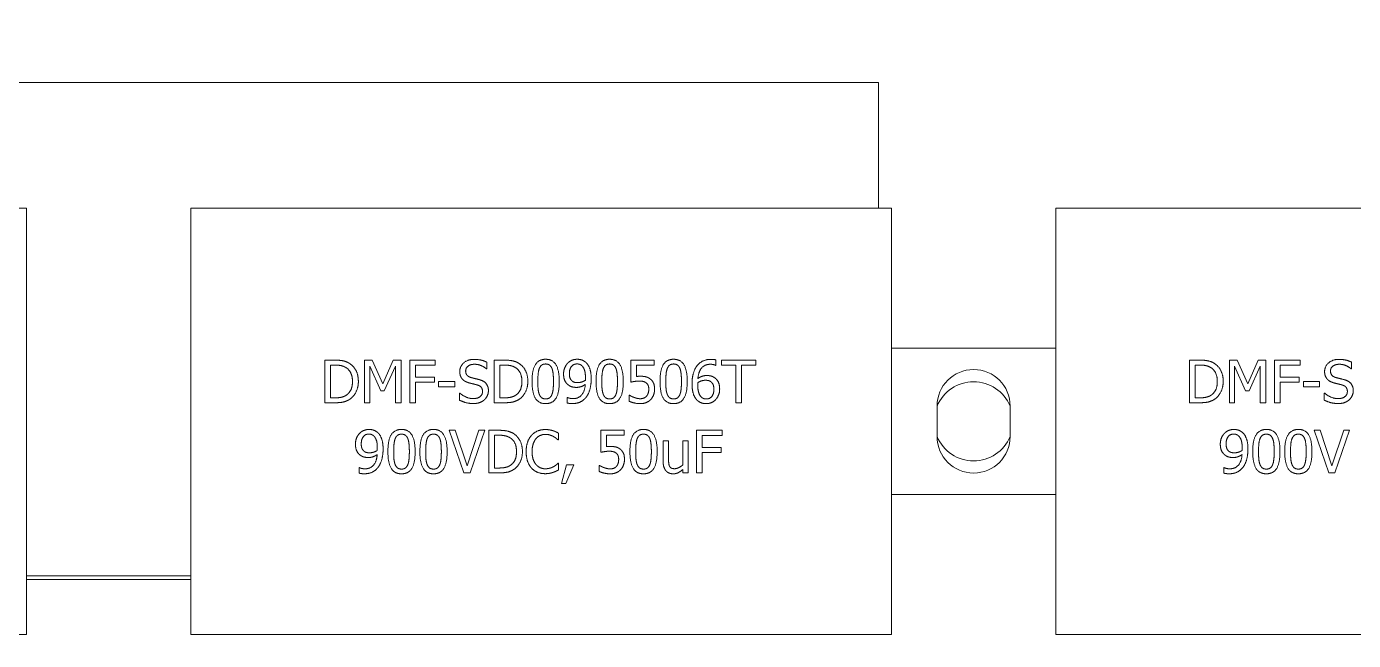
# Model space of a CAD drawing. Header units: millimetres. Extents: x 0 to 5940, y 0 to 4200.
# Drawn here: x 3247.9 to 3356.8, y 3047.5 to 3097.9 of the extents above; entities that cross this region are included whole.
import ezdxf

# ---------------------------------------------------------------- set-up
doc = ezdxf.new("R2010")
doc.units = ezdxf.units.MM
doc.header["$LTSCALE"] = 10
doc.layers.add('가시적인 것(ISO)', color=3, linetype='Continuous', lineweight=5, true_color=0x00ff00)
doc.layers.add('해치(ISO)', color=7, linetype='Continuous', lineweight=5)

msp = doc.modelspace()

# ---------------------------------------------------------------- hatches: boundary and pattern name
at = {"layer": '해치(ISO)'}
h = msp.add_hatch(dxfattribs=at)
h.set_pattern_fill('ANSI31', color=256, scale=254, angle=75.00018, style=0)
h.set_pattern_definition([(120.0002, (0, 0), (-27.49626, -15.87508), [])])
edge = h.paths.add_edge_path()
edge.add_line((3698.305, 3517.714), (3725.805, 3517.714))
edge.add_ellipse((3725.805, 3513.214), major_axis=(0, 4.5), ratio=1, start_angle=270, end_angle=360, ccw=False)
edge.add_line((3730.305, 3513.214), (3730.305, 3485.714))
edge.add_ellipse((3733.305, 3485.714), major_axis=(-3, 0), ratio=1, start_angle=0, end_angle=90)
edge.add_line((3733.305, 3482.714), (3735.305, 3482.714))
edge.add_line((3735.305, 3482.714), (3735.305, 3522.714))
edge.add_line((3735.305, 3522.714), (3695.305, 3522.714))
edge.add_line((3695.305, 3522.714), (3695.305, 3520.714))
edge.add_ellipse((3698.305, 3520.714), major_axis=(-3, 0), ratio=1, start_angle=0, end_angle=90)
edge = h.paths.add_edge_path()
edge.add_line((2939.905, 3482.714), (2941.905, 3482.714))
edge.add_ellipse((2941.905, 3485.714), major_axis=(0, -3), ratio=1, start_angle=0, end_angle=90)
edge.add_line((2944.905, 3485.714), (2944.905, 3513.214))
edge.add_ellipse((2949.405, 3513.214), major_axis=(-4.5, 0), ratio=1, start_angle=270, end_angle=360, ccw=False)
edge.add_line((2949.405, 3517.714), (2976.905, 3517.714))
edge.add_ellipse((2976.905, 3520.714), major_axis=(0, -3), ratio=1, start_angle=0, end_angle=90)
edge.add_line((2979.905, 3520.714), (2979.905, 3522.714))
edge.add_line((2979.905, 3522.714), (2939.905, 3522.714))
edge.add_line((2939.905, 3522.714), (2939.905, 3482.714))
edge = h.paths.add_edge_path()
edge.add_line((2939.905, 2817.314), (2939.905, 2777.314))
edge.add_line((2939.905, 2777.314), (2979.905, 2777.314))
edge.add_line((2979.905, 2777.314), (2979.905, 2779.314))
edge.add_ellipse((2976.905, 2779.314), major_axis=(3, 0), ratio=1, start_angle=0, end_angle=90)
edge.add_line((2976.905, 2782.314), (2949.143, 2782.314))
edge.add_ellipse((2949.143, 2786.814), major_axis=(0, -4.5), ratio=1, start_angle=269.50889, end_angle=360, ccw=False)
edge.add_line((2944.644, 2786.853), (2944.879, 2814.289))
edge.add_ellipse((2941.879, 2814.314), major_axis=(3, -0.026), ratio=1, start_angle=0, end_angle=90.49111)
edge.add_line((2941.879, 2817.314), (2939.905, 2817.314))
edge = h.paths.add_edge_path()
edge.add_line((3730.331, 2814.289), (3730.566, 2786.853))
edge.add_ellipse((3726.066, 2786.814), major_axis=(4.5, 0.039), ratio=1, start_angle=269.50889, end_angle=360, ccw=False)
edge.add_line((3726.066, 2782.314), (3698.305, 2782.314))
edge.add_ellipse((3698.305, 2779.314), major_axis=(0, 3), ratio=1, start_angle=0, end_angle=90)
edge.add_line((3695.305, 2779.314), (3695.305, 2777.314))
edge.add_line((3695.305, 2777.314), (3735.305, 2777.314))
edge.add_line((3735.305, 2777.314), (3735.305, 2817.314))
edge.add_line((3735.305, 2817.314), (3733.331, 2817.314))
edge.add_ellipse((3733.331, 2814.314), major_axis=(0, 3), ratio=1, start_angle=0, end_angle=90.49111)

# ---------------------------------------------------------------- linework, layer by layer
at = {"layer": '가시적인 것(ISO)'}
for p, q in [((3217.796, 3093.331), (3317.796, 3093.331)), ((3317.796, 3083.014), (3317.796, 3093.331)), ((3247.855, 3083.014), (3190.355, 3083.014)), ((3247.855, 3048.014), (3247.855, 3083.014)), ((3318.855, 3083.014), (3261.355, 3083.014)), ((3261.355, 3083.014), (3261.355, 3048.014)), ((3318.855, 3048.014), (3318.855, 3083.014)), ((3389.855, 3083.014), (3332.355, 3083.014)), ((3332.355, 3083.014), (3332.355, 3048.014)), ((3318.855, 3071.514), (3332.355, 3071.514)), ((3272.336, 3070.536), (3273.133, 3070.536)), ((3272.336, 3067.036), (3272.336, 3070.536)), ((3273.156, 3070.133), (3272.801, 3070.133)), ((3272.801, 3070.133), (3272.801, 3067.439)), ((3275.601, 3070.536), (3276.236, 3070.536)), ((3275.601, 3067.036), (3275.601, 3070.536)), ((3276.035, 3070.051), (3276.035, 3067.036)), ((3276.939, 3068.001), (3276.035, 3070.051)), ((3276.236, 3070.536), (3277.11, 3068.588)), ((3277.11, 3068.588), (3277.955, 3070.536)), ((3278.136, 3070.051), (3277.223, 3068.001)), ((3277.955, 3070.536), (3278.601, 3070.536)), ((3278.136, 3067.036), (3278.136, 3070.051)), ((3278.601, 3070.536), (3278.601, 3067.036)), ((3279.311, 3070.536), (3281.404, 3070.536)), ((3279.311, 3067.036), (3279.311, 3070.536)), ((3279.776, 3070.122), (3279.776, 3069.135)), ((3281.404, 3070.122), (3279.776, 3070.122)), ((3281.404, 3070.536), (3281.404, 3070.122)), ((3285.638, 3069.816), (3285.604, 3069.816)), ((3285.638, 3070.372), (3285.638, 3069.816)), ((3286.248, 3070.536), (3287.045, 3070.536)), ((3286.248, 3067.036), (3286.248, 3070.536)), ((3287.068, 3070.133), (3286.713, 3070.133)), ((3286.713, 3070.133), (3286.713, 3067.439)), ((3297.474, 3070.536), (3299.394, 3070.536)), ((3297.474, 3068.732), (3297.474, 3070.536)), ((3297.925, 3070.125), (3297.925, 3069.192)), ((3299.394, 3070.125), (3297.925, 3070.125)), ((3299.394, 3070.536), (3299.394, 3070.125)), ((3304.454, 3070.102), (3304.435, 3070.102)), ((3304.454, 3070.553), (3304.454, 3070.102)), ((3304.914, 3070.536), (3307.727, 3070.536)), ((3304.914, 3070.122), (3304.914, 3070.536)), ((3306.088, 3070.122), (3304.914, 3070.122)), ((3306.088, 3067.036), (3306.088, 3070.122)), ((3306.553, 3070.122), (3306.553, 3067.036)), ((3307.727, 3070.122), (3306.553, 3070.122)), ((3307.727, 3070.536), (3307.727, 3070.122)), ((3343.336, 3070.536), (3344.133, 3070.536)), ((3343.336, 3067.036), (3343.336, 3070.536)), ((3344.156, 3070.133), (3343.801, 3070.133)), ((3343.801, 3070.133), (3343.801, 3067.439)), ((3346.601, 3070.536), (3347.236, 3070.536)), ((3346.601, 3067.036), (3346.601, 3070.536)), ((3347.035, 3070.051), (3347.035, 3067.036)), ((3347.939, 3068.001), (3347.035, 3070.051)), ((3347.236, 3070.536), (3348.11, 3068.588)), ((3348.11, 3068.588), (3348.955, 3070.536)), ((3349.136, 3070.051), (3348.223, 3068.001)), ((3348.955, 3070.536), (3349.601, 3070.536)), ((3349.136, 3067.036), (3349.136, 3070.051)), ((3349.601, 3070.536), (3349.601, 3067.036)), ((3350.311, 3070.536), (3352.404, 3070.536)), ((3350.311, 3067.036), (3350.311, 3070.536)), ((3350.776, 3070.122), (3350.776, 3069.135)), ((3352.404, 3070.122), (3350.776, 3070.122)), ((3352.404, 3070.536), (3352.404, 3070.122)), ((3356.638, 3069.816), (3356.604, 3069.816)), ((3356.638, 3070.372), (3356.638, 3069.816)), ((3279.776, 3069.135), (3281.336, 3069.135)), ((3279.776, 3068.721), (3279.776, 3067.036)), ((3281.336, 3068.721), (3279.776, 3068.721)), ((3281.336, 3069.135), (3281.336, 3068.721)), ((3281.679, 3068.78), (3283.003, 3068.78)), ((3281.679, 3068.355), (3281.679, 3068.78)), ((3283.003, 3068.78), (3283.003, 3068.355)), ((3350.776, 3069.135), (3352.336, 3069.135)), ((3350.776, 3068.721), (3350.776, 3067.036)), ((3352.336, 3068.721), (3350.776, 3068.721)), ((3352.336, 3069.135), (3352.336, 3068.721)), ((3352.679, 3068.78), (3354.003, 3068.78)), ((3352.679, 3068.355), (3352.679, 3068.78)), ((3354.003, 3068.78), (3354.003, 3068.355)), ((3277.223, 3068.001), (3276.939, 3068.001)), ((3283.003, 3068.355), (3281.679, 3068.355)), ((3283.395, 3067.83), (3283.429, 3067.83)), ((3283.395, 3067.246), (3283.395, 3067.83)), ((3297.33, 3067.657), (3297.364, 3067.657)), ((3297.33, 3067.161), (3297.33, 3067.657)), ((3348.223, 3068.001), (3347.939, 3068.001)), ((3354.003, 3068.355), (3352.679, 3068.355)), ((3354.395, 3067.83), (3354.429, 3067.83)), ((3354.395, 3067.246), (3354.395, 3067.83)), ((3273.142, 3067.036), (3272.336, 3067.036)), ((3272.801, 3067.439), (3273.156, 3067.439)), ((3276.035, 3067.036), (3275.601, 3067.036)), ((3278.601, 3067.036), (3278.136, 3067.036)), ((3279.776, 3067.036), (3279.311, 3067.036)), ((3287.054, 3067.036), (3286.248, 3067.036)), ((3286.713, 3067.439), (3287.068, 3067.439)), ((3292.247, 3067.467), (3292.27, 3067.467)), ((3292.247, 3067.016), (3292.247, 3067.467)), ((3306.553, 3067.036), (3306.088, 3067.036)), ((3322.605, 3064.264), (3322.605, 3066.764)), ((3328.605, 3066.764), (3328.605, 3064.264)), ((3344.142, 3067.036), (3343.336, 3067.036)), ((3343.801, 3067.439), (3344.156, 3067.439)), ((3347.035, 3067.036), (3346.601, 3067.036)), ((3349.601, 3067.036), (3349.136, 3067.036)), ((3350.776, 3067.036), (3350.311, 3067.036)), ((3282.558, 3064.774), (3283.057, 3064.774)), ((3283.764, 3061.274), (3282.558, 3064.774)), ((3283.057, 3064.774), (3284.027, 3061.866)), ((3284.027, 3061.866), (3284.997, 3064.774)), ((3285.471, 3064.774), (3284.266, 3061.274)), ((3284.997, 3064.774), (3285.471, 3064.774)), ((3285.806, 3064.774), (3286.603, 3064.774)), ((3285.806, 3061.274), (3285.806, 3064.774)), ((3286.625, 3064.371), (3286.271, 3064.371)), ((3286.271, 3064.371), (3286.271, 3061.676)), ((3291.526, 3064.541), (3291.526, 3063.979)), ((3295.004, 3064.774), (3296.924, 3064.774)), ((3295.004, 3062.97), (3295.004, 3064.774)), ((3295.455, 3064.362), (3295.455, 3063.429)), ((3296.924, 3064.362), (3295.455, 3064.362)), ((3296.924, 3064.774), (3296.924, 3064.362)), ((3302.858, 3064.774), (3304.951, 3064.774)), ((3302.858, 3061.274), (3302.858, 3064.774)), ((3303.323, 3064.359), (3303.323, 3063.372)), ((3304.951, 3064.359), (3303.323, 3064.359)), ((3304.951, 3064.774), (3304.951, 3064.359)), ((3353.558, 3064.774), (3354.057, 3064.774)), ((3354.764, 3061.274), (3353.558, 3064.774)), ((3354.057, 3064.774), (3355.027, 3061.866)), ((3355.027, 3061.866), (3355.997, 3064.774)), ((3356.471, 3064.774), (3355.266, 3061.274)), ((3355.997, 3064.774), (3356.471, 3064.774)), ((3291.526, 3063.979), (3291.49, 3063.979)), ((3300.12, 3063.9), (3300.563, 3063.9)), ((3300.12, 3062.195), (3300.12, 3063.9)), ((3300.563, 3063.9), (3300.563, 3062.402)), ((3301.74, 3063.9), (3302.182, 3063.9)), ((3301.74, 3061.937), (3301.74, 3063.9)), ((3302.182, 3063.9), (3302.182, 3061.274)), ((3303.323, 3063.372), (3304.883, 3063.372)), ((3304.883, 3063.372), (3304.883, 3062.958)), ((3303.323, 3062.958), (3303.323, 3061.274)), ((3304.883, 3062.958), (3303.323, 3062.958)), ((3275.161, 3061.705), (3275.184, 3061.705)), ((3275.161, 3061.254), (3275.161, 3061.705)), ((3284.266, 3061.274), (3283.764, 3061.274)), ((3286.611, 3061.274), (3285.806, 3061.274)), ((3286.271, 3061.676), (3286.625, 3061.676)), ((3291.492, 3062.068), (3291.526, 3062.068)), ((3291.526, 3062.068), (3291.526, 3061.512)), ((3291.779, 3060.403), (3292.193, 3061.943)), ((3292.78, 3061.943), (3292.122, 3060.403)), ((3292.193, 3061.943), (3292.78, 3061.943)), ((3294.859, 3061.895), (3294.893, 3061.895)), ((3294.859, 3061.398), (3294.859, 3061.895)), ((3301.74, 3061.274), (3301.74, 3061.563)), ((3302.182, 3061.274), (3301.74, 3061.274)), ((3303.323, 3061.274), (3302.858, 3061.274)), ((3346.161, 3061.705), (3346.184, 3061.705)), ((3346.161, 3061.254), (3346.161, 3061.705)), ((3355.266, 3061.274), (3354.764, 3061.274)), ((3292.122, 3060.403), (3291.779, 3060.403)), ((3332.355, 3059.514), (3318.855, 3059.514)), ((3261.355, 3052.831), (3247.855, 3052.831)), ((3261.355, 3052.514), (3247.855, 3052.514)), ((3190.355, 3048.014), (3247.855, 3048.014)), ((3261.355, 3048.014), (3318.855, 3048.014)), ((3332.355, 3048.014), (3389.855, 3048.014))]:
    msp.add_line(p, q, dxfattribs=at)
for centre, radius, start, end in [((3325.605, 3066.764), 3, 0, 180), ((3325.605, 3065.514), 3.25, 22.61986, 157.38014), ((3325.605, 3065.514), 3.25, 202.61986, 337.38014), ((3325.605, 3064.264), 3, 180, 0)]:
    msp.add_arc(centre, radius, start, end, dxfattribs=at)
for points in [[(3273.133, 3070.536), (3273.627, 3070.536), (3274.188, 3070.389), (3274.387, 3070.258)], [(3274.08, 3069.924), (3273.893, 3070.034), (3273.471, 3070.133), (3273.156, 3070.133)], [(3274.611, 3068.789), (3274.611, 3069.192), (3274.344, 3069.762), (3274.08, 3069.924)], [(3274.387, 3070.258), (3274.724, 3070.034), (3275.096, 3069.294), (3275.096, 3068.783)], [(3283.42, 3069.597), (3283.42, 3070.023), (3284.084, 3070.599), (3284.597, 3070.599)], [(3284.629, 3070.196), (3284.305, 3070.196), (3283.905, 3069.892), (3283.905, 3069.646)], [(3284.597, 3070.599), (3284.892, 3070.599), (3285.414, 3070.482), (3285.638, 3070.372)], [(3285.604, 3069.816), (3285.437, 3069.969), (3284.915, 3070.196), (3284.629, 3070.196)], [(3287.045, 3070.536), (3287.539, 3070.536), (3288.1, 3070.389), (3288.299, 3070.258)], [(3287.992, 3069.924), (3287.805, 3070.034), (3287.383, 3070.133), (3287.068, 3070.133)], [(3288.523, 3068.789), (3288.523, 3069.192), (3288.256, 3069.762), (3287.992, 3069.924)], [(3288.299, 3070.258), (3288.636, 3070.034), (3289.008, 3069.294), (3289.008, 3068.783)], [(3289.354, 3068.783), (3289.354, 3069.731), (3289.901, 3070.607), (3290.474, 3070.607)], [(3289.952, 3069.85), (3289.881, 3069.671), (3289.83, 3069.127), (3289.83, 3068.783)], [(3290.474, 3070.219), (3290.279, 3070.219), (3290.026, 3070.034), (3289.952, 3069.85)], [(3290.474, 3070.607), (3291.05, 3070.607), (3291.592, 3069.699), (3291.592, 3068.786)], [(3290.988, 3069.855), (3290.917, 3070.034), (3290.67, 3070.219), (3290.474, 3070.219)], [(3291.115, 3068.786), (3291.115, 3069.146), (3291.058, 3069.677), (3290.988, 3069.855)], [(3291.943, 3069.399), (3291.943, 3069.668), (3292.119, 3070.116), (3292.272, 3070.278)], [(3292.272, 3070.278), (3292.417, 3070.434), (3292.84, 3070.607), (3293.055, 3070.607)], [(3293.052, 3070.224), (3292.763, 3070.224), (3292.42, 3069.81), (3292.42, 3069.419)], [(3293.492, 3070.026), (3293.39, 3070.139), (3293.177, 3070.224), (3293.052, 3070.224)], [(3293.055, 3070.607), (3293.296, 3070.607), (3293.688, 3070.445), (3293.832, 3070.292)], [(3293.739, 3069.101), (3293.739, 3069.456), (3293.608, 3069.904), (3293.492, 3070.026)], [(3293.832, 3070.292), (3294.014, 3070.099), (3294.212, 3069.475), (3294.212, 3068.996)], [(3294.607, 3068.783), (3294.607, 3069.731), (3295.154, 3070.607), (3295.727, 3070.607)], [(3295.205, 3069.85), (3295.134, 3069.671), (3295.083, 3069.127), (3295.083, 3068.783)], [(3295.727, 3070.219), (3295.531, 3070.219), (3295.279, 3070.034), (3295.205, 3069.85)], [(3295.727, 3070.607), (3296.303, 3070.607), (3296.845, 3069.699), (3296.845, 3068.786)], [(3296.24, 3069.855), (3296.17, 3070.034), (3295.923, 3070.219), (3295.727, 3070.219)], [(3296.368, 3068.786), (3296.368, 3069.146), (3296.311, 3069.677), (3296.24, 3069.855)], [(3299.86, 3068.783), (3299.86, 3069.731), (3300.407, 3070.607), (3300.98, 3070.607)], [(3300.458, 3069.85), (3300.387, 3069.671), (3300.336, 3069.127), (3300.336, 3068.783)], [(3300.98, 3070.219), (3300.784, 3070.219), (3300.532, 3070.034), (3300.458, 3069.85)], [(3300.98, 3070.607), (3301.556, 3070.607), (3302.097, 3069.699), (3302.097, 3068.786)], [(3301.493, 3069.855), (3301.422, 3070.034), (3301.176, 3070.219), (3300.98, 3070.219)], [(3301.621, 3068.786), (3301.621, 3069.146), (3301.564, 3069.677), (3301.493, 3069.855)], [(3302.489, 3068.573), (3302.489, 3069.03), (3302.676, 3069.765), (3302.872, 3070.037)], [(3302.872, 3070.037), (3303.062, 3070.304), (3303.663, 3070.601), (3304.057, 3070.601)], [(3303.995, 3070.196), (3303.558, 3070.196), (3303.022, 3069.606), (3302.971, 3069.027)], [(3304.435, 3070.102), (3304.369, 3070.136), (3304.131, 3070.196), (3303.995, 3070.196)], [(3304.057, 3070.601), (3304.174, 3070.601), (3304.378, 3070.579), (3304.454, 3070.553)], [(3344.133, 3070.536), (3344.627, 3070.536), (3345.188, 3070.389), (3345.387, 3070.258)], [(3345.08, 3069.924), (3344.893, 3070.034), (3344.471, 3070.133), (3344.156, 3070.133)], [(3345.611, 3068.789), (3345.611, 3069.192), (3345.344, 3069.762), (3345.08, 3069.924)], [(3345.387, 3070.258), (3345.724, 3070.034), (3346.096, 3069.294), (3346.096, 3068.783)], [(3354.42, 3069.597), (3354.42, 3070.023), (3355.084, 3070.599), (3355.597, 3070.599)], [(3355.629, 3070.196), (3355.305, 3070.196), (3354.905, 3069.892), (3354.905, 3069.646)], [(3355.597, 3070.599), (3355.892, 3070.599), (3356.414, 3070.482), (3356.638, 3070.372)], [(3356.604, 3069.816), (3356.437, 3069.969), (3355.915, 3070.196), (3355.629, 3070.196)], [(3274.123, 3067.671), (3274.367, 3067.836), (3274.611, 3068.381), (3274.611, 3068.789)], [(3275.096, 3068.783), (3275.096, 3068.304), (3274.707, 3067.533), (3274.381, 3067.317)], [(3283.647, 3068.965), (3283.539, 3069.081), (3283.42, 3069.393), (3283.42, 3069.597)], [(3284.226, 3068.656), (3284.044, 3068.704), (3283.758, 3068.849), (3283.647, 3068.965)], [(3283.905, 3069.646), (3283.905, 3069.424), (3284.141, 3069.161), (3284.362, 3069.101)], [(3284.362, 3069.101), (3284.509, 3069.061), (3284.938, 3068.959), (3285.08, 3068.917)], [(3285.08, 3068.917), (3285.44, 3068.806), (3285.774, 3068.361), (3285.774, 3068.035)], [(3288.035, 3067.671), (3288.279, 3067.836), (3288.523, 3068.381), (3288.523, 3068.789)], [(3289.008, 3068.783), (3289.008, 3068.304), (3288.619, 3067.533), (3288.293, 3067.317)], [(3290.474, 3066.962), (3289.896, 3066.962), (3289.354, 3067.862), (3289.354, 3068.783)], [(3289.83, 3068.783), (3289.83, 3068.415), (3289.876, 3067.921), (3289.949, 3067.728)], [(3291.592, 3068.786), (3291.592, 3067.845), (3291.044, 3066.962), (3290.474, 3066.962)], [(3290.99, 3067.72), (3291.058, 3067.893), (3291.115, 3068.426), (3291.115, 3068.786)], [(3292.323, 3068.505), (3292.136, 3068.65), (3291.943, 3069.09), (3291.943, 3069.399)], [(3292.42, 3069.419), (3292.42, 3069.197), (3292.533, 3068.911), (3292.658, 3068.809)], [(3292.658, 3068.809), (3292.749, 3068.735), (3292.973, 3068.687), (3293.103, 3068.687)], [(3293.103, 3068.687), (3293.254, 3068.687), (3293.6, 3068.792), (3293.73, 3068.88)], [(3293.73, 3068.88), (3293.733, 3068.914), (3293.739, 3069.03), (3293.739, 3069.101)], [(3294.212, 3068.996), (3294.212, 3068.562), (3294.017, 3067.785), (3293.827, 3067.527)], [(3295.727, 3066.962), (3295.148, 3066.962), (3294.607, 3067.862), (3294.607, 3068.783)], [(3295.083, 3068.783), (3295.083, 3068.415), (3295.129, 3067.921), (3295.202, 3067.728)], [(3296.845, 3068.786), (3296.845, 3067.845), (3296.297, 3066.962), (3295.727, 3066.962)], [(3296.243, 3067.72), (3296.311, 3067.893), (3296.368, 3068.426), (3296.368, 3068.786)], [(3298.166, 3068.817), (3297.973, 3068.817), (3297.59, 3068.758), (3297.474, 3068.732)], [(3297.925, 3069.192), (3298.01, 3069.203), (3298.175, 3069.212), (3298.243, 3069.212)], [(3298.739, 3068.656), (3298.64, 3068.744), (3298.345, 3068.817), (3298.166, 3068.817)], [(3298.243, 3069.212), (3298.512, 3069.212), (3298.884, 3069.124), (3299.054, 3068.993)], [(3299.054, 3068.993), (3299.227, 3068.863), (3299.414, 3068.466), (3299.414, 3068.148)], [(3300.98, 3066.962), (3300.401, 3066.962), (3299.86, 3067.862), (3299.86, 3068.783)], [(3300.336, 3068.783), (3300.336, 3068.415), (3300.381, 3067.921), (3300.455, 3067.728)], [(3302.097, 3068.786), (3302.097, 3067.845), (3301.55, 3066.962), (3300.98, 3066.962)], [(3301.496, 3067.72), (3301.564, 3067.893), (3301.621, 3068.426), (3301.621, 3068.786)], [(3302.971, 3069.027), (3303.138, 3069.144), (3303.49, 3069.271), (3303.7, 3069.271)], [(3303.595, 3068.883), (3303.43, 3068.883), (3303.121, 3068.783), (3302.971, 3068.69)], [(3304.043, 3068.761), (3303.949, 3068.834), (3303.717, 3068.883), (3303.595, 3068.883)], [(3303.7, 3069.271), (3303.904, 3069.271), (3304.21, 3069.189), (3304.378, 3069.064)], [(3304.281, 3068.151), (3304.281, 3068.366), (3304.168, 3068.659), (3304.043, 3068.761)], [(3304.378, 3069.064), (3304.571, 3068.919), (3304.758, 3068.471), (3304.758, 3068.171)], [(3345.123, 3067.671), (3345.367, 3067.836), (3345.611, 3068.381), (3345.611, 3068.789)], [(3346.096, 3068.783), (3346.096, 3068.304), (3345.707, 3067.533), (3345.381, 3067.317)], [(3354.647, 3068.965), (3354.539, 3069.081), (3354.42, 3069.393), (3354.42, 3069.597)], [(3355.226, 3068.656), (3355.044, 3068.704), (3354.758, 3068.849), (3354.647, 3068.965)], [(3354.905, 3069.646), (3354.905, 3069.424), (3355.141, 3069.161), (3355.362, 3069.101)], [(3355.362, 3069.101), (3355.509, 3069.061), (3355.938, 3068.959), (3356.08, 3068.917)], [(3356.08, 3068.917), (3356.44, 3068.806), (3356.774, 3068.361), (3356.774, 3068.035)], [(3273.156, 3067.439), (3273.465, 3067.439), (3273.933, 3067.538), (3274.123, 3067.671)], [(3283.429, 3067.83), (3283.659, 3067.615), (3284.24, 3067.377), (3284.509, 3067.377)], [(3284.858, 3068.497), (3284.697, 3068.542), (3284.427, 3068.605), (3284.226, 3068.656)], [(3284.509, 3067.377), (3284.895, 3067.377), (3285.289, 3067.697), (3285.289, 3067.961)], [(3285.289, 3067.961), (3285.289, 3068.171), (3285.082, 3068.432), (3284.858, 3068.497)], [(3285.774, 3068.035), (3285.774, 3067.827), (3285.607, 3067.43), (3285.457, 3067.291)], [(3287.068, 3067.439), (3287.377, 3067.439), (3287.845, 3067.538), (3288.035, 3067.671)], [(3289.949, 3067.728), (3290.018, 3067.547), (3290.27, 3067.351), (3290.474, 3067.351)], [(3290.474, 3067.351), (3290.667, 3067.351), (3290.92, 3067.535), (3290.99, 3067.72)], [(3292.999, 3068.298), (3292.806, 3068.298), (3292.485, 3068.383), (3292.323, 3068.505)], [(3292.706, 3067.374), (3293.166, 3067.374), (3293.691, 3067.981), (3293.727, 3068.542)], [(3293.727, 3068.542), (3293.54, 3068.415), (3293.2, 3068.298), (3292.999, 3068.298)], [(3295.202, 3067.728), (3295.27, 3067.547), (3295.523, 3067.351), (3295.727, 3067.351)], [(3295.727, 3067.351), (3295.92, 3067.351), (3296.172, 3067.535), (3296.243, 3067.72)], [(3297.364, 3067.657), (3297.417, 3067.618), (3297.619, 3067.516), (3297.741, 3067.47)], [(3298.938, 3068.151), (3298.938, 3068.338), (3298.836, 3068.576), (3298.739, 3068.656)], [(3298.759, 3067.581), (3298.847, 3067.686), (3298.938, 3067.964), (3298.938, 3068.151)], [(3299.414, 3068.148), (3299.414, 3067.896), (3299.253, 3067.464), (3299.105, 3067.306)], [(3300.455, 3067.728), (3300.523, 3067.547), (3300.776, 3067.351), (3300.98, 3067.351)], [(3300.98, 3067.351), (3301.173, 3067.351), (3301.425, 3067.535), (3301.496, 3067.72)], [(3302.875, 3067.28), (3302.693, 3067.47), (3302.489, 3068.108), (3302.489, 3068.573)], [(3302.971, 3068.69), (3302.968, 3068.639), (3302.962, 3068.542), (3302.962, 3068.469)], [(3302.962, 3068.469), (3302.962, 3068.105), (3303.104, 3067.66), (3303.212, 3067.544)], [(3303.649, 3067.345), (3303.932, 3067.345), (3304.281, 3067.748), (3304.281, 3068.151)], [(3304.758, 3068.171), (3304.758, 3067.901), (3304.579, 3067.445), (3304.429, 3067.291)], [(3344.156, 3067.439), (3344.465, 3067.439), (3344.933, 3067.538), (3345.123, 3067.671)], [(3354.429, 3067.83), (3354.659, 3067.615), (3355.24, 3067.377), (3355.509, 3067.377)], [(3355.858, 3068.497), (3355.697, 3068.542), (3355.427, 3068.605), (3355.226, 3068.656)], [(3355.509, 3067.377), (3355.895, 3067.377), (3356.289, 3067.697), (3356.289, 3067.961)], [(3356.289, 3067.961), (3356.289, 3068.171), (3356.082, 3068.432), (3355.858, 3068.497)], [(3356.774, 3068.035), (3356.774, 3067.827), (3356.607, 3067.43), (3356.457, 3067.291)], [(3274.381, 3067.317), (3274.114, 3067.15), (3273.567, 3067.036), (3273.142, 3067.036)], [(3284.543, 3066.974), (3284.163, 3066.974), (3283.63, 3067.133), (3283.395, 3067.246)], [(3285.457, 3067.291), (3285.289, 3067.138), (3284.864, 3066.974), (3284.543, 3066.974)], [(3288.293, 3067.317), (3288.026, 3067.15), (3287.479, 3067.036), (3287.054, 3067.036)], [(3292.644, 3066.968), (3292.55, 3066.968), (3292.338, 3066.988), (3292.247, 3067.016)], [(3292.27, 3067.467), (3292.329, 3067.433), (3292.579, 3067.374), (3292.706, 3067.374)], [(3293.827, 3067.527), (3293.625, 3067.255), (3293.058, 3066.968), (3292.644, 3066.968)], [(3298.246, 3066.962), (3297.996, 3066.962), (3297.508, 3067.073), (3297.33, 3067.161)], [(3297.741, 3067.47), (3297.88, 3067.422), (3298.11, 3067.368), (3298.254, 3067.368)], [(3299.105, 3067.306), (3298.958, 3067.147), (3298.518, 3066.962), (3298.246, 3066.962)], [(3298.254, 3067.368), (3298.396, 3067.368), (3298.663, 3067.47), (3298.759, 3067.581)], [(3303.646, 3066.962), (3303.411, 3066.962), (3303.022, 3067.121), (3302.875, 3067.28)], [(3303.212, 3067.544), (3303.311, 3067.433), (3303.527, 3067.345), (3303.649, 3067.345)], [(3304.429, 3067.291), (3304.273, 3067.13), (3303.881, 3066.962), (3303.646, 3066.962)], [(3345.381, 3067.317), (3345.114, 3067.15), (3344.567, 3067.036), (3344.142, 3067.036)], [(3355.543, 3066.974), (3355.163, 3066.974), (3354.63, 3067.133), (3354.395, 3067.246)], [(3356.457, 3067.291), (3356.289, 3067.138), (3355.864, 3066.974), (3355.543, 3066.974)], [(3274.858, 3063.636), (3274.858, 3063.906), (3275.033, 3064.354), (3275.187, 3064.515)], [(3275.187, 3064.515), (3275.331, 3064.671), (3275.754, 3064.844), (3275.969, 3064.844)], [(3275.967, 3064.462), (3275.677, 3064.462), (3275.334, 3064.047), (3275.334, 3063.656)], [(3276.406, 3064.263), (3276.304, 3064.376), (3276.091, 3064.462), (3275.967, 3064.462)], [(3275.969, 3064.844), (3276.21, 3064.844), (3276.602, 3064.683), (3276.746, 3064.53)], [(3276.746, 3064.53), (3276.928, 3064.337), (3277.127, 3063.713), (3277.127, 3063.233)], [(3277.521, 3063.021), (3277.521, 3063.968), (3278.068, 3064.844), (3278.641, 3064.844)], [(3278.641, 3064.456), (3278.445, 3064.456), (3278.193, 3064.271), (3278.119, 3064.087)], [(3278.641, 3064.844), (3279.217, 3064.844), (3279.759, 3063.937), (3279.759, 3063.024)], [(3279.155, 3064.093), (3279.084, 3064.271), (3278.837, 3064.456), (3278.641, 3064.456)], [(3280.147, 3063.021), (3280.147, 3063.968), (3280.695, 3064.844), (3281.268, 3064.844)], [(3281.268, 3064.456), (3281.072, 3064.456), (3280.819, 3064.271), (3280.746, 3064.087)], [(3281.268, 3064.844), (3281.843, 3064.844), (3282.385, 3063.937), (3282.385, 3063.024)], [(3281.781, 3064.093), (3281.71, 3064.271), (3281.463, 3064.456), (3281.268, 3064.456)], [(3286.603, 3064.774), (3287.096, 3064.774), (3287.658, 3064.626), (3287.856, 3064.496)], [(3287.55, 3064.161), (3287.363, 3064.271), (3286.94, 3064.371), (3286.625, 3064.371)], [(3287.856, 3064.496), (3288.194, 3064.271), (3288.565, 3063.531), (3288.565, 3063.021)], [(3288.872, 3063.021), (3288.872, 3063.46), (3289.096, 3064.113), (3289.308, 3064.354)], [(3289.308, 3064.354), (3289.518, 3064.589), (3290.091, 3064.836), (3290.446, 3064.836)], [(3290.443, 3064.439), (3290.219, 3064.439), (3289.819, 3064.254), (3289.669, 3064.079)], [(3291.095, 3064.271), (3290.962, 3064.345), (3290.647, 3064.439), (3290.443, 3064.439)], [(3290.446, 3064.836), (3290.622, 3064.836), (3290.931, 3064.785), (3291.061, 3064.745)], [(3291.061, 3064.745), (3291.175, 3064.708), (3291.41, 3064.603), (3291.526, 3064.541)], [(3297.389, 3063.021), (3297.389, 3063.968), (3297.937, 3064.844), (3298.509, 3064.844)], [(3298.509, 3064.456), (3298.314, 3064.456), (3298.061, 3064.271), (3297.988, 3064.087)], [(3298.509, 3064.844), (3299.085, 3064.844), (3299.627, 3063.937), (3299.627, 3063.024)], [(3299.023, 3064.093), (3298.952, 3064.271), (3298.705, 3064.456), (3298.509, 3064.456)], [(3345.858, 3063.636), (3345.858, 3063.906), (3346.033, 3064.354), (3346.187, 3064.515)], [(3346.187, 3064.515), (3346.331, 3064.671), (3346.754, 3064.844), (3346.969, 3064.844)], [(3346.967, 3064.462), (3346.677, 3064.462), (3346.334, 3064.047), (3346.334, 3063.656)], [(3347.406, 3064.263), (3347.304, 3064.376), (3347.091, 3064.462), (3346.967, 3064.462)], [(3346.969, 3064.844), (3347.21, 3064.844), (3347.602, 3064.683), (3347.746, 3064.53)], [(3347.746, 3064.53), (3347.928, 3064.337), (3348.127, 3063.713), (3348.127, 3063.233)], [(3348.521, 3063.021), (3348.521, 3063.968), (3349.068, 3064.844), (3349.641, 3064.844)], [(3349.641, 3064.456), (3349.445, 3064.456), (3349.193, 3064.271), (3349.119, 3064.087)], [(3349.641, 3064.844), (3350.217, 3064.844), (3350.759, 3063.937), (3350.759, 3063.024)], [(3350.155, 3064.093), (3350.084, 3064.271), (3349.837, 3064.456), (3349.641, 3064.456)], [(3351.147, 3063.021), (3351.147, 3063.968), (3351.695, 3064.844), (3352.268, 3064.844)], [(3352.268, 3064.456), (3352.072, 3064.456), (3351.819, 3064.271), (3351.746, 3064.087)], [(3352.268, 3064.844), (3352.843, 3064.844), (3353.385, 3063.937), (3353.385, 3063.024)], [(3352.781, 3064.093), (3352.71, 3064.271), (3352.463, 3064.456), (3352.268, 3064.456)], [(3275.238, 3062.743), (3275.05, 3062.887), (3274.858, 3063.327), (3274.858, 3063.636)], [(3275.334, 3063.656), (3275.334, 3063.435), (3275.447, 3063.148), (3275.572, 3063.046)], [(3276.653, 3063.338), (3276.653, 3063.693), (3276.522, 3064.141), (3276.406, 3064.263)], [(3276.644, 3063.117), (3276.647, 3063.151), (3276.653, 3063.267), (3276.653, 3063.338)], [(3278.119, 3064.087), (3278.048, 3063.908), (3277.997, 3063.364), (3277.997, 3063.021)], [(3279.282, 3063.024), (3279.282, 3063.384), (3279.225, 3063.914), (3279.155, 3064.093)], [(3280.746, 3064.087), (3280.675, 3063.908), (3280.624, 3063.364), (3280.624, 3063.021)], [(3281.909, 3063.024), (3281.909, 3063.384), (3281.852, 3063.914), (3281.781, 3064.093)], [(3288.08, 3063.026), (3288.08, 3063.429), (3287.814, 3063.999), (3287.55, 3064.161)], [(3289.669, 3064.079), (3289.521, 3063.9), (3289.357, 3063.358), (3289.357, 3063.021)], [(3291.49, 3063.979), (3291.427, 3064.036), (3291.234, 3064.195), (3291.095, 3064.271)], [(3295.455, 3063.429), (3295.54, 3063.44), (3295.704, 3063.449), (3295.772, 3063.449)], [(3295.772, 3063.449), (3296.042, 3063.449), (3296.413, 3063.361), (3296.584, 3063.231)], [(3297.988, 3064.087), (3297.917, 3063.908), (3297.866, 3063.364), (3297.866, 3063.021)], [(3299.15, 3063.024), (3299.15, 3063.384), (3299.094, 3063.914), (3299.023, 3064.093)], [(3346.238, 3062.743), (3346.05, 3062.887), (3345.858, 3063.327), (3345.858, 3063.636)], [(3346.334, 3063.656), (3346.334, 3063.435), (3346.447, 3063.148), (3346.572, 3063.046)], [(3347.653, 3063.338), (3347.653, 3063.693), (3347.522, 3064.141), (3347.406, 3064.263)], [(3347.644, 3063.117), (3347.647, 3063.151), (3347.653, 3063.267), (3347.653, 3063.338)], [(3349.119, 3064.087), (3349.048, 3063.908), (3348.997, 3063.364), (3348.997, 3063.021)], [(3350.282, 3063.024), (3350.282, 3063.384), (3350.225, 3063.914), (3350.155, 3064.093)], [(3351.746, 3064.087), (3351.675, 3063.908), (3351.624, 3063.364), (3351.624, 3063.021)], [(3352.909, 3063.024), (3352.909, 3063.384), (3352.852, 3063.914), (3352.781, 3064.093)], [(3275.913, 3062.536), (3275.72, 3062.536), (3275.399, 3062.621), (3275.238, 3062.743)], [(3275.572, 3063.046), (3275.663, 3062.972), (3275.887, 3062.924), (3276.018, 3062.924)], [(3275.62, 3061.611), (3276.08, 3061.611), (3276.605, 3062.218), (3276.642, 3062.78)], [(3276.642, 3062.78), (3276.454, 3062.652), (3276.114, 3062.536), (3275.913, 3062.536)], [(3276.018, 3062.924), (3276.168, 3062.924), (3276.514, 3063.029), (3276.644, 3063.117)], [(3277.127, 3063.233), (3277.127, 3062.799), (3276.931, 3062.022), (3276.741, 3061.764)], [(3278.641, 3061.2), (3278.063, 3061.2), (3277.521, 3062.099), (3277.521, 3063.021)], [(3277.997, 3063.021), (3277.997, 3062.652), (3278.043, 3062.158), (3278.116, 3061.966)], [(3279.759, 3063.024), (3279.759, 3062.082), (3279.211, 3061.2), (3278.641, 3061.2)], [(3279.157, 3061.957), (3279.225, 3062.13), (3279.282, 3062.663), (3279.282, 3063.024)], [(3281.268, 3061.2), (3280.689, 3061.2), (3280.147, 3062.099), (3280.147, 3063.021)], [(3280.624, 3063.021), (3280.624, 3062.652), (3280.669, 3062.158), (3280.743, 3061.966)], [(3282.385, 3063.024), (3282.385, 3062.082), (3281.838, 3061.2), (3281.268, 3061.2)], [(3281.784, 3061.957), (3281.852, 3062.13), (3281.909, 3062.663), (3281.909, 3063.024)], [(3287.593, 3061.909), (3287.836, 3062.073), (3288.08, 3062.618), (3288.08, 3063.026)], [(3288.565, 3063.021), (3288.565, 3062.541), (3288.177, 3061.77), (3287.851, 3061.554)], [(3289.311, 3061.671), (3289.101, 3061.897), (3288.872, 3062.578), (3288.872, 3063.021)], [(3289.357, 3063.021), (3289.357, 3062.66), (3289.53, 3062.141), (3289.68, 3061.963)], [(3295.696, 3063.055), (3295.503, 3063.055), (3295.12, 3062.995), (3295.004, 3062.97)], [(3296.269, 3062.893), (3296.17, 3062.981), (3295.875, 3063.055), (3295.696, 3063.055)], [(3296.467, 3062.388), (3296.467, 3062.575), (3296.365, 3062.814), (3296.269, 3062.893)], [(3296.289, 3061.818), (3296.377, 3061.923), (3296.467, 3062.201), (3296.467, 3062.388)], [(3296.584, 3063.231), (3296.757, 3063.1), (3296.944, 3062.703), (3296.944, 3062.385)], [(3296.944, 3062.385), (3296.944, 3062.133), (3296.782, 3061.702), (3296.635, 3061.543)], [(3298.509, 3061.2), (3297.931, 3061.2), (3297.389, 3062.099), (3297.389, 3063.021)], [(3297.866, 3063.021), (3297.866, 3062.652), (3297.911, 3062.158), (3297.985, 3061.966)], [(3299.627, 3063.024), (3299.627, 3062.082), (3299.08, 3061.2), (3298.509, 3061.2)], [(3299.026, 3061.957), (3299.094, 3062.13), (3299.15, 3062.663), (3299.15, 3063.024)], [(3300.359, 3061.435), (3300.245, 3061.557), (3300.12, 3061.929), (3300.12, 3062.195)], [(3300.563, 3062.402), (3300.563, 3062.192), (3300.594, 3061.917), (3300.648, 3061.815)], [(3346.913, 3062.536), (3346.72, 3062.536), (3346.399, 3062.621), (3346.238, 3062.743)], [(3346.572, 3063.046), (3346.663, 3062.972), (3346.887, 3062.924), (3347.018, 3062.924)], [(3346.62, 3061.611), (3347.08, 3061.611), (3347.605, 3062.218), (3347.642, 3062.78)], [(3347.642, 3062.78), (3347.454, 3062.652), (3347.114, 3062.536), (3346.913, 3062.536)], [(3347.018, 3062.924), (3347.168, 3062.924), (3347.514, 3063.029), (3347.644, 3063.117)], [(3348.127, 3063.233), (3348.127, 3062.799), (3347.931, 3062.022), (3347.741, 3061.764)], [(3349.641, 3061.2), (3349.063, 3061.2), (3348.521, 3062.099), (3348.521, 3063.021)], [(3348.997, 3063.021), (3348.997, 3062.652), (3349.043, 3062.158), (3349.116, 3061.966)], [(3350.759, 3063.024), (3350.759, 3062.082), (3350.211, 3061.2), (3349.641, 3061.2)], [(3350.157, 3061.957), (3350.225, 3062.13), (3350.282, 3062.663), (3350.282, 3063.024)], [(3352.268, 3061.2), (3351.689, 3061.2), (3351.147, 3062.099), (3351.147, 3063.021)], [(3351.624, 3063.021), (3351.624, 3062.652), (3351.669, 3062.158), (3351.743, 3061.966)], [(3353.385, 3063.024), (3353.385, 3062.082), (3352.838, 3061.2), (3352.268, 3061.2)], [(3352.784, 3061.957), (3352.852, 3062.13), (3352.909, 3062.663), (3352.909, 3063.024)], [(3275.558, 3061.205), (3275.464, 3061.205), (3275.252, 3061.225), (3275.161, 3061.254)], [(3275.184, 3061.705), (3275.243, 3061.671), (3275.493, 3061.611), (3275.62, 3061.611)], [(3276.741, 3061.764), (3276.539, 3061.492), (3275.972, 3061.205), (3275.558, 3061.205)], [(3278.116, 3061.966), (3278.184, 3061.784), (3278.437, 3061.588), (3278.641, 3061.588)], [(3278.641, 3061.588), (3278.834, 3061.588), (3279.086, 3061.773), (3279.157, 3061.957)], [(3280.743, 3061.966), (3280.811, 3061.784), (3281.063, 3061.588), (3281.268, 3061.588)], [(3281.268, 3061.588), (3281.46, 3061.588), (3281.713, 3061.773), (3281.784, 3061.957)], [(3287.851, 3061.554), (3287.584, 3061.387), (3287.037, 3061.274), (3286.611, 3061.274)], [(3286.625, 3061.676), (3286.934, 3061.676), (3287.402, 3061.776), (3287.593, 3061.909)], [(3290.437, 3061.211), (3290.097, 3061.211), (3289.521, 3061.441), (3289.311, 3061.671)], [(3289.68, 3061.963), (3289.828, 3061.79), (3290.222, 3061.614), (3290.443, 3061.614)], [(3291.061, 3061.313), (3290.908, 3061.262), (3290.647, 3061.211), (3290.437, 3061.211)], [(3290.443, 3061.614), (3290.644, 3061.614), (3290.988, 3061.713), (3291.121, 3061.787)], [(3291.526, 3061.512), (3291.41, 3061.458), (3291.206, 3061.359), (3291.061, 3061.313)], [(3291.121, 3061.787), (3291.249, 3061.861), (3291.439, 3062.014), (3291.492, 3062.068)], [(3295.775, 3061.2), (3295.526, 3061.2), (3295.038, 3061.31), (3294.859, 3061.398)], [(3294.893, 3061.895), (3294.947, 3061.855), (3295.148, 3061.753), (3295.27, 3061.707)], [(3295.27, 3061.707), (3295.409, 3061.659), (3295.639, 3061.605), (3295.784, 3061.605)], [(3296.635, 3061.543), (3296.487, 3061.384), (3296.048, 3061.2), (3295.775, 3061.2)], [(3295.784, 3061.605), (3295.926, 3061.605), (3296.192, 3061.707), (3296.289, 3061.818)], [(3297.985, 3061.966), (3298.053, 3061.784), (3298.305, 3061.588), (3298.509, 3061.588)], [(3298.509, 3061.588), (3298.702, 3061.588), (3298.955, 3061.773), (3299.026, 3061.957)], [(3300.943, 3061.2), (3300.773, 3061.2), (3300.469, 3061.313), (3300.359, 3061.435)], [(3300.648, 3061.815), (3300.702, 3061.713), (3300.886, 3061.62), (3301.059, 3061.62)], [(3301.74, 3061.563), (3301.536, 3061.384), (3301.17, 3061.2), (3300.943, 3061.2)], [(3301.059, 3061.62), (3301.221, 3061.62), (3301.587, 3061.804), (3301.74, 3061.937)], [(3346.558, 3061.205), (3346.464, 3061.205), (3346.252, 3061.225), (3346.161, 3061.254)], [(3346.184, 3061.705), (3346.243, 3061.671), (3346.493, 3061.611), (3346.62, 3061.611)], [(3347.741, 3061.764), (3347.539, 3061.492), (3346.972, 3061.205), (3346.558, 3061.205)], [(3349.116, 3061.966), (3349.184, 3061.784), (3349.437, 3061.588), (3349.641, 3061.588)], [(3349.641, 3061.588), (3349.834, 3061.588), (3350.086, 3061.773), (3350.157, 3061.957)], [(3351.743, 3061.966), (3351.811, 3061.784), (3352.063, 3061.588), (3352.268, 3061.588)], [(3352.268, 3061.588), (3352.46, 3061.588), (3352.713, 3061.773), (3352.784, 3061.957)]]:
    msp.add_open_spline(points, degree=2, dxfattribs=at)

doc.saveas('drawing.dxf')
